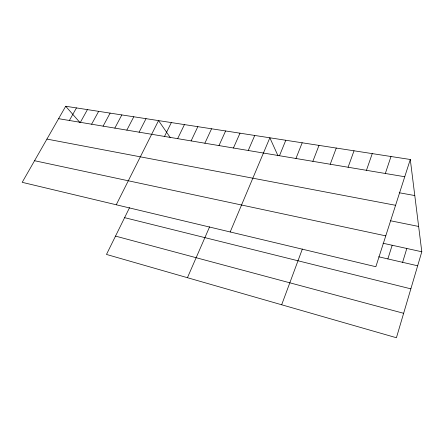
<?xml version="1.0" encoding="UTF-8"?>
<svg xmlns="http://www.w3.org/2000/svg" width="444" height="444" viewBox="0 0 444 444"><rect width="100%" height="100%" fill="white"/><g stroke="black" fill="none" stroke-linecap="round" stroke-linejoin="round"><path stroke-width="0.67" d="M410.289 159.49L375.852 266.727L22.2 182.329L65.701 106.255L410.289 159.49L421.8 251.77L396.42 337.745L106.482 254.44L129.559 207.62M402.597 262.321L406.821 248.479M387.862 258.919L392.169 245.255M385.325 173.482L391.003 156.51M366.444 170.313L372.255 153.613M348.09 167.238L354.023 150.799M281.668 304.773L302.364 249.012M330.231 164.241L336.274 148.057M312.859 161.327L319.008 145.388M295.943 158.491L302.186 142.79M279.47 155.727L285.808 140.26M230.186 231.962L269.847 137.79L277.994 155.761M248.246 150.488L254.739 135.459M187.435 277.7L209.612 226.801M233.433 148.002L239.999 133.183M218.981 145.582L225.608 130.958M204.878 143.212L211.56 128.788M191.103 140.903L197.841 126.668M177.65 138.645L184.443 124.598M164.508 136.441L171.345 122.577M116.25 204.773L158.547 120.596L170.346 137.679M139.116 132.184L146.032 118.665M126.845 130.125L133.794 116.772M114.841 128.111L121.828 114.924M103.102 126.14L110.118 113.115M91.614 124.215L98.657 111.344M80.375 122.328L87.435 109.613M69.369 120.485L76.457 107.914M58.597 118.676L404.745 176.74M399.206 192.746L414.785 195.554M46.925 139.083L395.576 205.3M390.626 220.79L418.642 226.451M34.56 160.717L385.758 235.869M383.039 243.245L421.8 251.77M378.682 256.798L417.66 265.795M124.609 217.66L410.855 288.844M115.518 236.108L403.635 313.298M65.701 106.255L79.903 122.489"/></g></svg>
